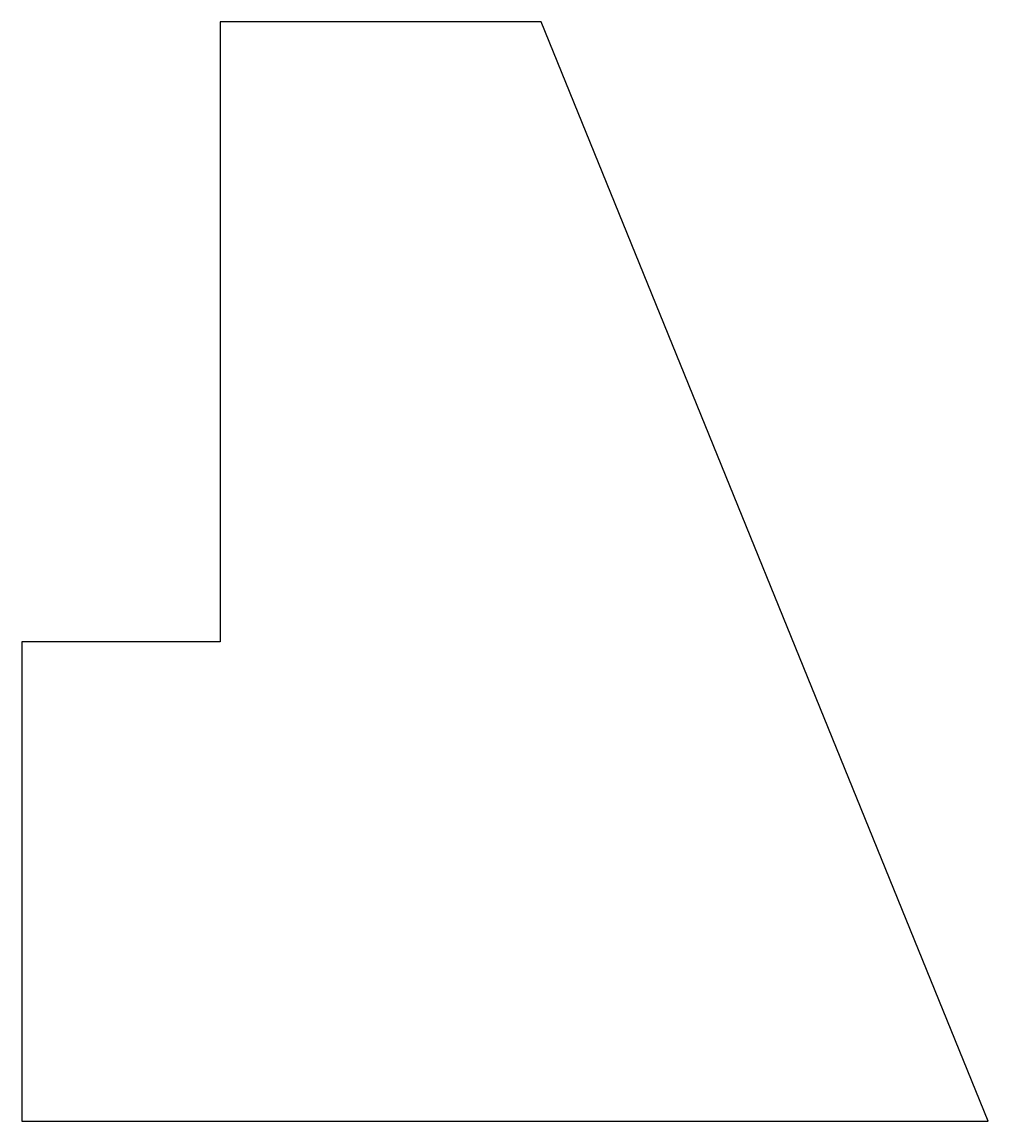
# Model space of a CAD drawing. Header units: millimetres. Extents: x 25.4 to 52.2, y -40 to -9.5.
import ezdxf

# ---------------------------------------------------------------- set-up
doc = ezdxf.new("R2010")
doc.units = ezdxf.units.MM

msp = doc.modelspace()

# ---------------------------------------------------------------- linework, layer by layer
for p, q in [((39.8, -9.5), (30.9, -9.5)), ((30.9, -9.5), (30.9, -26.7)), ((52.2, -40), (39.8, -9.5)), ((30.9, -26.7), (25.4, -26.7)), ((25.4, -26.7), (25.4, -40)), ((25.4, -40), (52.2, -40))]:
    msp.add_line(p, q)

doc.saveas('drawing.dxf')
